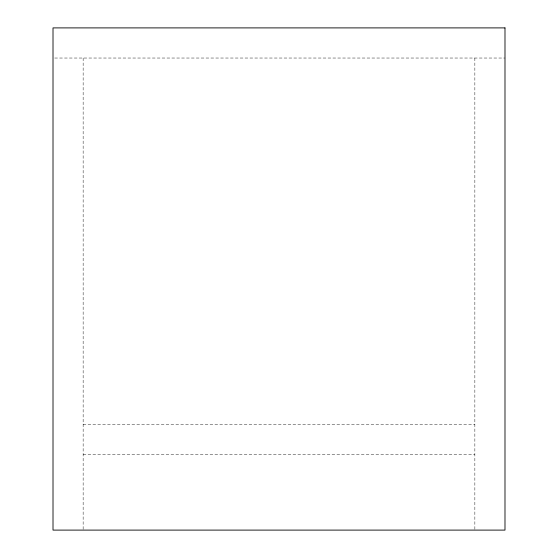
<?xml version="1.0" encoding="UTF-8"?>
<svg xmlns="http://www.w3.org/2000/svg" width="558" height="558" viewBox="0 0 558 558"><rect width="100%" height="100%" fill="white"/><g stroke="black" fill="none" stroke-linecap="round" stroke-linejoin="round"><path stroke-width="0.42" stroke-dasharray="2.79 2.09" d="M54.733 58.032L504.99 58.032M83.142 424.638L474.858 424.638M83.142 454.77L474.858 454.77M474.858 58.032L474.858 530.1M83.142 58.032L83.142 530.1"/><path stroke-width="0.84" d="M504.99 27.9L53.01 27.9L53.01 530.1L504.99 530.1L504.99 27.9"/></g></svg>
